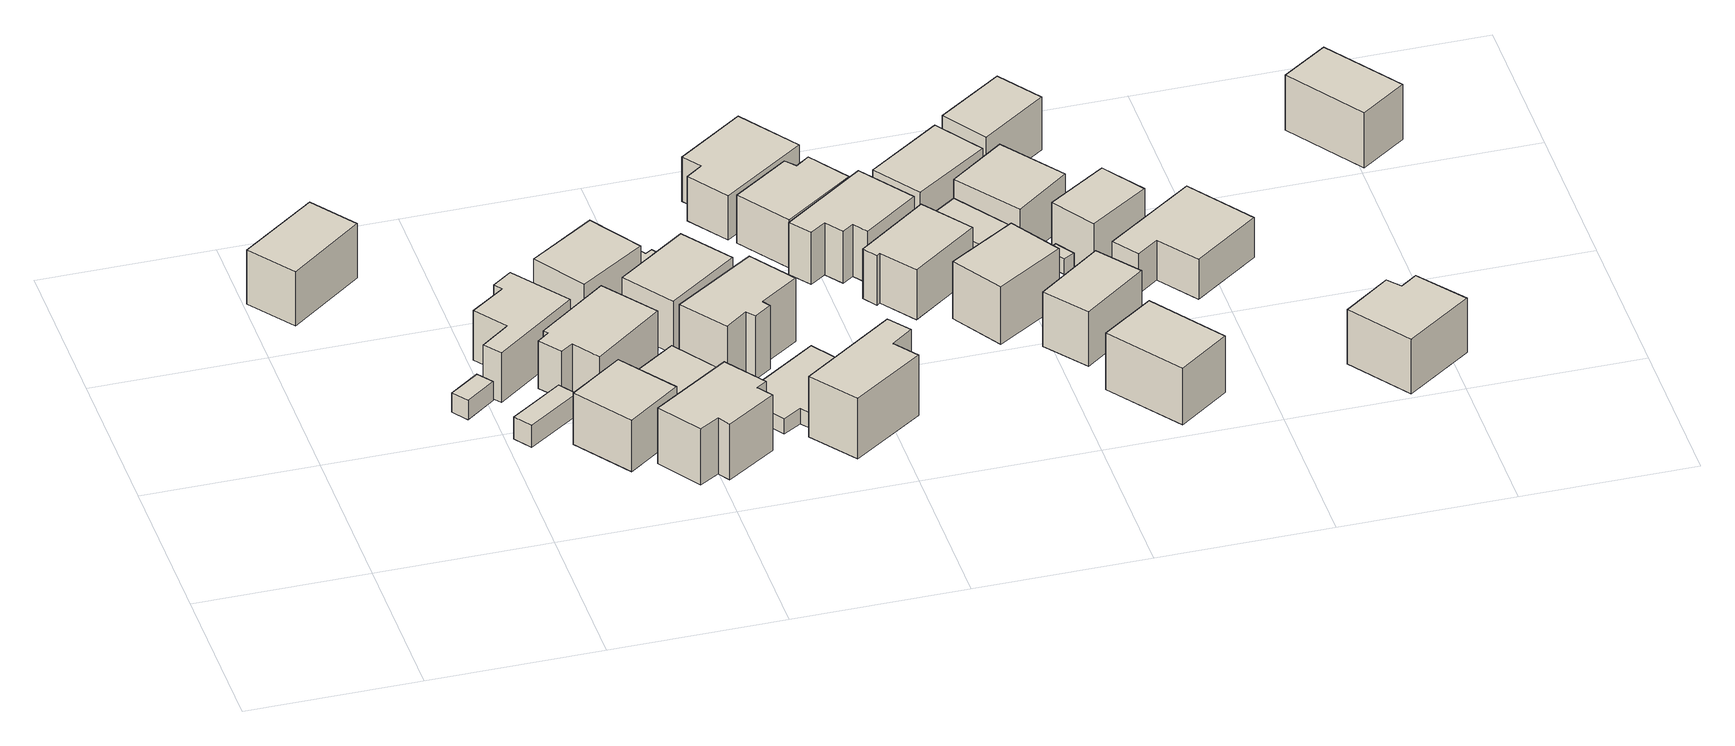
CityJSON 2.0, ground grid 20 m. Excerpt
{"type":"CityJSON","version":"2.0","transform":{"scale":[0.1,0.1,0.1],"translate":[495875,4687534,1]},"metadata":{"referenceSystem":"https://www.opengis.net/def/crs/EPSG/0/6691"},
"CityObjects":{
"building1":{"type":"Building","attributes":{"usage":"411","yearOfConstruction":1998,"measuredHeight":7.2,"storeysAboveGround":2,"storeysBelowGround":9999,"BuildingDetailAttribute.siteArea":154,"BuildingDetailAttribute.totalFloorArea":134,"BuildingDetailAttribute.buildingFootprintArea":69,"BuildingDetailAttribute.buildingRoofEdgeArea":69.6,"BuildingDetailAttribute.buildingStructureOrgType":"1","BuildingDetailAttribute.fireproofStructureType":"1003","BuildingDetailAttribute.urbanPlanType":"21","BuildingDetailAttribute.areaClassificationType":"22","BuildingDetailAttribute.districtsAndZonesType":"9","BuildingDetailAttribute.landUseType":"261","BuildingDetailAttribute.buildingCoverageRate":45,"BuildingDetailAttribute.floorAreaRate":87,"BuildingDetailAttribute.specifiedBuildingCoverageRate":80,"BuildingDetailAttribute.specifiedFloorAreaRate":200,"BuildingDetailAttribute.surveyYear":2018,"TsunamiRiskAttribute.description":"1","TsunamiRiskAttribute.rank":"3","TsunamiRiskAttribute.depth":3.4,"BuildingIDAttribute.prefecture":"01","BuildingIDAttribute.city":"01205","RealEstateIDAttribute.realEstateIDOfBuilding":"4302001111829-0000","RealEstateIDAttribute.numberOfRealEstateIDOfLand":1,"RealEstateIDAttribute.realEstateIDOfLand":"4302000094541-0000","RealEstateIDAttribute.matchingScore":91},"geometry":[{"type":"Solid","lod":"1","boundaries":[[[[0,1,2,3]],[[2,4,5,3]],[[1,6,4,2]],[[0,7,6,1]],[[3,5,7,0]],[[4,6,7,5]]]]}]},
"building2":{"type":"Building","attributes":{"usage":"461","yearOfConstruction":"0001","measuredHeight":3.1,"storeysAboveGround":9999,"storeysBelowGround":9999,"BuildingDetailAttribute.siteArea":-9999,"BuildingDetailAttribute.totalFloorArea":-9999,"BuildingDetailAttribute.buildingFootprintArea":-9999,"BuildingDetailAttribute.buildingRoofEdgeArea":-9999,"BuildingDetailAttribute.buildingStructureOrgType":"9","BuildingDetailAttribute.fireproofStructureType":"1011","BuildingDetailAttribute.urbanPlanType":"21","BuildingDetailAttribute.areaClassificationType":"22","BuildingDetailAttribute.districtsAndZonesType":"99","BuildingDetailAttribute.landUseType":"231","BuildingDetailAttribute.buildingCoverageRate":-9999,"BuildingDetailAttribute.floorAreaRate":-9999,"BuildingDetailAttribute.specifiedBuildingCoverageRate":-9999,"BuildingDetailAttribute.specifiedFloorAreaRate":-9999,"BuildingDetailAttribute.surveyYear":2018,"TsunamiRiskAttribute.description":"1","TsunamiRiskAttribute.rank":"2","TsunamiRiskAttribute.depth":2.52,"BuildingIDAttribute.prefecture":"01","BuildingIDAttribute.city":"01205","RealEstateIDAttribute.realEstateIDOfBuilding":"4302000089420-0000","RealEstateIDAttribute.numberOfRealEstateIDOfLand":4,"RealEstateIDAttribute.realEstateIDOfLand":"4302000094537-0000","RealEstateIDAttribute.matchingScore":89},"geometry":[{"type":"Solid","lod":"1","boundaries":[[[[8,9,10,11]],[[10,12,13,11]],[[9,14,12,10]],[[8,15,14,9]],[[11,13,15,8]],[[12,14,15,13]]]]}]},
"building3":{"type":"Building","attributes":{"usage":"411","yearOfConstruction":1950,"measuredHeight":3.1,"storeysAboveGround":1,"storeysBelowGround":9999,"BuildingDetailAttribute.siteArea":102,"BuildingDetailAttribute.totalFloorArea":61,"BuildingDetailAttribute.buildingFootprintArea":61,"BuildingDetailAttribute.buildingRoofEdgeArea":17.7,"BuildingDetailAttribute.buildingStructureOrgType":"1","BuildingDetailAttribute.fireproofStructureType":"1003","BuildingDetailAttribute.urbanPlanType":"21","BuildingDetailAttribute.areaClassificationType":"22","BuildingDetailAttribute.districtsAndZonesType":"9","BuildingDetailAttribute.landUseType":"261","BuildingDetailAttribute.buildingCoverageRate":60,"BuildingDetailAttribute.floorAreaRate":60,"BuildingDetailAttribute.specifiedBuildingCoverageRate":80,"BuildingDetailAttribute.specifiedFloorAreaRate":200,"BuildingDetailAttribute.surveyYear":2018,"TsunamiRiskAttribute.description":"1","TsunamiRiskAttribute.rank":"2","TsunamiRiskAttribute.depth":2.52,"BuildingIDAttribute.prefecture":"01","BuildingIDAttribute.city":"01205","RealEstateIDAttribute.realEstateIDOfBuilding":"4302000089415-0000","RealEstateIDAttribute.numberOfRealEstateIDOfLand":3,"RealEstateIDAttribute.realEstateIDOfLand":"4302000094534-0000","RealEstateIDAttribute.matchingScore":77},"geometry":[{"type":"Solid","lod":"1","boundaries":[[[[16,17,18,19]],[[18,20,21,19]],[[17,22,20,18]],[[16,23,22,17]],[[19,21,23,16]],[[20,22,23,21]]]]}]},
"building4":{"type":"Building","attributes":{"usage":"411","yearOfConstruction":1922,"measuredHeight":7.7,"storeysAboveGround":1,"storeysBelowGround":9999,"BuildingDetailAttribute.siteArea":145,"BuildingDetailAttribute.totalFloorArea":53,"BuildingDetailAttribute.buildingFootprintArea":53,"BuildingDetailAttribute.buildingRoofEdgeArea":67.3,"BuildingDetailAttribute.buildingStructureOrgType":"1","BuildingDetailAttribute.fireproofStructureType":"1003","BuildingDetailAttribute.urbanPlanType":"21","BuildingDetailAttribute.areaClassificationType":"22","BuildingDetailAttribute.districtsAndZonesType":"9","BuildingDetailAttribute.landUseType":"261","BuildingDetailAttribute.buildingCoverageRate":37,"BuildingDetailAttribute.floorAreaRate":37,"BuildingDetailAttribute.specifiedBuildingCoverageRate":80,"BuildingDetailAttribute.specifiedFloorAreaRate":200,"BuildingDetailAttribute.surveyYear":2018,"TsunamiRiskAttribute.description":"1","TsunamiRiskAttribute.rank":"3","TsunamiRiskAttribute.depth":3.05,"BuildingIDAttribute.prefecture":"01","BuildingIDAttribute.city":"01205","RealEstateIDAttribute.realEstateIDOfBuilding":"4302001166041-0000","RealEstateIDAttribute.numberOfRealEstateIDOfLand":1,"RealEstateIDAttribute.realEstateIDOfLand":"4302000094539-0000","RealEstateIDAttribute.matchingScore":89},"geometry":[{"type":"Solid","lod":"1","boundaries":[[[[24,25,26,27,28,29,30,31]],[[30,32,33,31]],[[29,34,32,30]],[[28,35,34,29]],[[27,36,35,28]],[[26,37,36,27]],[[25,38,37,26]],[[24,39,38,25]],[[31,33,39,24]],[[32,34,35,36,37,38,39,33]]]]}]},
"building5":{"type":"Building","attributes":{"usage":"411","yearOfConstruction":1973,"measuredHeight":7.7,"storeysAboveGround":1,"storeysBelowGround":9999,"BuildingDetailAttribute.siteArea":102,"BuildingDetailAttribute.totalFloorArea":67,"BuildingDetailAttribute.buildingFootprintArea":67,"BuildingDetailAttribute.buildingRoofEdgeArea":60.8,"BuildingDetailAttribute.buildingStructureOrgType":"1","BuildingDetailAttribute.fireproofStructureType":"1003","BuildingDetailAttribute.urbanPlanType":"21","BuildingDetailAttribute.areaClassificationType":"22","BuildingDetailAttribute.districtsAndZonesType":"9","BuildingDetailAttribute.landUseType":"261","BuildingDetailAttribute.buildingCoverageRate":66,"BuildingDetailAttribute.floorAreaRate":66,"BuildingDetailAttribute.specifiedBuildingCoverageRate":80,"BuildingDetailAttribute.specifiedFloorAreaRate":200,"BuildingDetailAttribute.surveyYear":2018,"TsunamiRiskAttribute.description":"1","TsunamiRiskAttribute.rank":"2","TsunamiRiskAttribute.depth":2.2,"BuildingIDAttribute.prefecture":"01","BuildingIDAttribute.city":"01205"},"geometry":[{"type":"Solid","lod":"1","boundaries":[[[[40,41,42,43]],[[42,44,45,43]],[[41,46,44,42]],[[40,47,46,41]],[[43,45,47,40]],[[44,46,47,45]]]]}]},
"building6":{"type":"Building","attributes":{"usage":"411","yearOfConstruction":1987,"measuredHeight":9.2,"storeysAboveGround":2,"storeysBelowGround":9999,"BuildingDetailAttribute.siteArea":205,"BuildingDetailAttribute.totalFloorArea":90,"BuildingDetailAttribute.buildingFootprintArea":68,"BuildingDetailAttribute.buildingRoofEdgeArea":82.2,"BuildingDetailAttribute.buildingStructureOrgType":"1","BuildingDetailAttribute.fireproofStructureType":"1003","BuildingDetailAttribute.urbanPlanType":"21","BuildingDetailAttribute.areaClassificationType":"22","BuildingDetailAttribute.districtsAndZonesType":"9","BuildingDetailAttribute.landUseType":"261","BuildingDetailAttribute.buildingCoverageRate":33,"BuildingDetailAttribute.floorAreaRate":44,"BuildingDetailAttribute.specifiedBuildingCoverageRate":80,"BuildingDetailAttribute.specifiedFloorAreaRate":200,"BuildingDetailAttribute.surveyYear":2018,"TsunamiRiskAttribute.description":"1","TsunamiRiskAttribute.rank":"3","TsunamiRiskAttribute.depth":3.16,"BuildingIDAttribute.prefecture":"01","BuildingIDAttribute.city":"01205","RealEstateIDAttribute.realEstateIDOfBuilding":"4302000089417-0000","RealEstateIDAttribute.numberOfRealEstateIDOfLand":1,"RealEstateIDAttribute.realEstateIDOfLand":"4302000094536-0000","RealEstateIDAttribute.matchingScore":95},"geometry":[{"type":"Solid","lod":"1","boundaries":[[[[48,49,50,51,52,53,54,55]],[[54,56,57,55]],[[53,58,56,54]],[[52,59,58,53]],[[51,60,59,52]],[[50,61,60,51]],[[49,62,61,50]],[[48,63,62,49]],[[55,57,63,48]],[[56,58,59,60,61,62,63,57]]]]}]},
"building7":{"type":"Building","attributes":{"usage":"412","yearOfConstruction":1958,"measuredHeight":7.7,"storeysAboveGround":2,"storeysBelowGround":9999,"BuildingDetailAttribute.siteArea":148,"BuildingDetailAttribute.totalFloorArea":138,"BuildingDetailAttribute.buildingFootprintArea":69,"BuildingDetailAttribute.buildingRoofEdgeArea":76.7,"BuildingDetailAttribute.buildingStructureOrgType":"1","BuildingDetailAttribute.fireproofStructureType":"1003","BuildingDetailAttribute.urbanPlanType":"21","BuildingDetailAttribute.areaClassificationType":"22","BuildingDetailAttribute.districtsAndZonesType":"5","BuildingDetailAttribute.landUseType":"261","BuildingDetailAttribute.buildingCoverageRate":47,"BuildingDetailAttribute.floorAreaRate":93,"BuildingDetailAttribute.specifiedBuildingCoverageRate":60,"BuildingDetailAttribute.specifiedFloorAreaRate":200,"BuildingDetailAttribute.surveyYear":2018,"TsunamiRiskAttribute.description":"1","TsunamiRiskAttribute.rank":"2","TsunamiRiskAttribute.depth":2.32,"BuildingIDAttribute.prefecture":"01","BuildingIDAttribute.city":"01205","RealEstateIDAttribute.realEstateIDOfBuilding":"4302001117535-0000","RealEstateIDAttribute.numberOfRealEstateIDOfLand":1,"RealEstateIDAttribute.realEstateIDOfLand":"4302000094529-0000","RealEstateIDAttribute.matchingScore":91},"geometry":[{"type":"Solid","lod":"1","boundaries":[[[[64,65,66,67,68,69,70,71]],[[70,72,73,71]],[[69,74,72,70]],[[68,75,74,69]],[[67,76,75,68]],[[66,77,76,67]],[[65,78,77,66]],[[64,79,78,65]],[[71,73,79,64]],[[72,74,75,76,77,78,79,73]]]]}]},
"building8":{"type":"Building","attributes":{"usage":"411","yearOfConstruction":1971,"measuredHeight":4.7,"storeysAboveGround":2,"storeysBelowGround":9999,"BuildingDetailAttribute.siteArea":81,"BuildingDetailAttribute.totalFloorArea":108,"BuildingDetailAttribute.buildingFootprintArea":64,"BuildingDetailAttribute.buildingRoofEdgeArea":57.5,"BuildingDetailAttribute.buildingStructureOrgType":"1","BuildingDetailAttribute.fireproofStructureType":"1003","BuildingDetailAttribute.urbanPlanType":"21","BuildingDetailAttribute.areaClassificationType":"22","BuildingDetailAttribute.districtsAndZonesType":"9","BuildingDetailAttribute.landUseType":"261","BuildingDetailAttribute.buildingCoverageRate":79,"BuildingDetailAttribute.floorAreaRate":133,"BuildingDetailAttribute.specifiedBuildingCoverageRate":80,"BuildingDetailAttribute.specifiedFloorAreaRate":200,"BuildingDetailAttribute.surveyYear":2018,"TsunamiRiskAttribute.description":"1","TsunamiRiskAttribute.rank":"2","TsunamiRiskAttribute.depth":2.68,"BuildingIDAttribute.prefecture":"01","BuildingIDAttribute.city":"01205","RealEstateIDAttribute.realEstateIDOfBuilding":"4302000089411-0000","RealEstateIDAttribute.numberOfRealEstateIDOfLand":4,"RealEstateIDAttribute.realEstateIDOfLand":"4302000094530-0000","RealEstateIDAttribute.matchingScore":86},"geometry":[{"type":"Solid","lod":"1","boundaries":[[[[80,81,82,83]],[[82,84,85,83]],[[81,86,84,82]],[[80,87,86,81]],[[83,85,87,80]],[[84,86,87,85]]]]}]},
"building9":{"type":"Building","attributes":{"usage":"411","yearOfConstruction":1956,"measuredHeight":7.6,"storeysAboveGround":2,"storeysBelowGround":9999,"BuildingDetailAttribute.siteArea":156,"BuildingDetailAttribute.totalFloorArea":93,"BuildingDetailAttribute.buildingFootprintArea":76,"BuildingDetailAttribute.buildingRoofEdgeArea":64.4,"BuildingDetailAttribute.buildingStructureOrgType":"1","BuildingDetailAttribute.fireproofStructureType":"1003","BuildingDetailAttribute.urbanPlanType":"21","BuildingDetailAttribute.areaClassificationType":"22","BuildingDetailAttribute.districtsAndZonesType":"9","BuildingDetailAttribute.landUseType":"261","BuildingDetailAttribute.buildingCoverageRate":49,"BuildingDetailAttribute.floorAreaRate":60,"BuildingDetailAttribute.specifiedBuildingCoverageRate":80,"BuildingDetailAttribute.specifiedFloorAreaRate":200,"BuildingDetailAttribute.surveyYear":2018,"TsunamiRiskAttribute.description":"1","TsunamiRiskAttribute.rank":"3","TsunamiRiskAttribute.depth":3.41,"BuildingIDAttribute.prefecture":"01","BuildingIDAttribute.city":"01205","RealEstateIDAttribute.realEstateIDOfBuilding":"4302000089421-0000","RealEstateIDAttribute.numberOfRealEstateIDOfLand":1,"RealEstateIDAttribute.realEstateIDOfLand":"4302000094538-0000","RealEstateIDAttribute.matchingScore":90},"geometry":[{"type":"Solid","lod":"1","boundaries":[[[[88,89,90,91]],[[90,92,93,91]],[[89,94,92,90]],[[88,95,94,89]],[[91,93,95,88]],[[92,94,95,93]]]]}]},
"building10":{"type":"Building","attributes":{"usage":"461","yearOfConstruction":"0001","measuredHeight":-9999,"storeysAboveGround":9999,"storeysBelowGround":9999,"BuildingDetailAttribute.siteArea":-9999,"BuildingDetailAttribute.totalFloorArea":-9999,"BuildingDetailAttribute.buildingFootprintArea":-9999,"BuildingDetailAttribute.buildingRoofEdgeArea":-9999,"BuildingDetailAttribute.buildingStructureOrgType":"9","BuildingDetailAttribute.fireproofStructureType":"1011","BuildingDetailAttribute.urbanPlanType":"21","BuildingDetailAttribute.areaClassificationType":"22","BuildingDetailAttribute.districtsAndZonesType":"99","BuildingDetailAttribute.landUseType":"231","BuildingDetailAttribute.buildingCoverageRate":-9999,"BuildingDetailAttribute.floorAreaRate":-9999,"BuildingDetailAttribute.specifiedBuildingCoverageRate":-9999,"BuildingDetailAttribute.specifiedFloorAreaRate":-9999,"BuildingDetailAttribute.surveyYear":2018,"TsunamiRiskAttribute.description":"1","TsunamiRiskAttribute.rank":"3","TsunamiRiskAttribute.depth":3.39,"BuildingIDAttribute.prefecture":"01","BuildingIDAttribute.city":"01205"},"geometry":[{"type":"Solid","lod":"1","boundaries":[[[[96,97,98,99]],[[98,100,101,99]],[[97,102,100,98]],[[96,103,102,97]],[[99,101,103,96]],[[100,102,103,101]]]]}]},
"building11":{"type":"Building","attributes":{"usage":"411","yearOfConstruction":1984,"measuredHeight":7.5,"storeysAboveGround":2,"storeysBelowGround":9999,"BuildingDetailAttribute.siteArea":109,"BuildingDetailAttribute.totalFloorArea":128,"BuildingDetailAttribute.buildingFootprintArea":69,"BuildingDetailAttribute.buildingRoofEdgeArea":69.6,"BuildingDetailAttribute.buildingStructureOrgType":"1","BuildingDetailAttribute.fireproofStructureType":"1003","BuildingDetailAttribute.urbanPlanType":"21","BuildingDetailAttribute.areaClassificationType":"22","BuildingDetailAttribute.districtsAndZonesType":"9","BuildingDetailAttribute.landUseType":"261","BuildingDetailAttribute.buildingCoverageRate":63,"BuildingDetailAttribute.floorAreaRate":117,"BuildingDetailAttribute.specifiedBuildingCoverageRate":80,"BuildingDetailAttribute.specifiedFloorAreaRate":200,"BuildingDetailAttribute.surveyYear":2018,"TsunamiRiskAttribute.description":"1","TsunamiRiskAttribute.rank":"3","TsunamiRiskAttribute.depth":3.17,"BuildingIDAttribute.prefecture":"01","BuildingIDAttribute.city":"01205","RealEstateIDAttribute.realEstateIDOfBuilding":"4302000089414-0000","RealEstateIDAttribute.numberOfRealEstateIDOfLand":3,"RealEstateIDAttribute.realEstateIDOfLand":"4302000094534-0000","RealEstateIDAttribute.matchingScore":93},"geometry":[{"type":"Solid","lod":"1","boundaries":[[[[104,105,106,107]],[[106,108,109,107]],[[105,110,108,106]],[[104,111,110,105]],[[107,109,111,104]],[[108,110,111,109]]]]}]},
"building12":{"type":"Building","attributes":{"usage":"461","yearOfConstruction":"0001","measuredHeight":2.9,"storeysAboveGround":9999,"storeysBelowGround":9999,"BuildingDetailAttribute.siteArea":-9999,"BuildingDetailAttribute.totalFloorArea":-9999,"BuildingDetailAttribute.buildingFootprintArea":-9999,"BuildingDetailAttribute.buildingRoofEdgeArea":-9999,"BuildingDetailAttribute.buildingStructureOrgType":"9","BuildingDetailAttribute.fireproofStructureType":"1011","BuildingDetailAttribute.urbanPlanType":"21","BuildingDetailAttribute.areaClassificationType":"22","BuildingDetailAttribute.districtsAndZonesType":"99","BuildingDetailAttribute.landUseType":"231","BuildingDetailAttribute.buildingCoverageRate":-9999,"BuildingDetailAttribute.floorAreaRate":-9999,"BuildingDetailAttribute.specifiedBuildingCoverageRate":-9999,"BuildingDetailAttribute.specifiedFloorAreaRate":-9999,"BuildingDetailAttribute.surveyYear":2018,"TsunamiRiskAttribute.description":"1","TsunamiRiskAttribute.rank":"3","TsunamiRiskAttribute.depth":3.39,"BuildingIDAttribute.prefecture":"01","BuildingIDAttribute.city":"01205","RealEstateIDAttribute.realEstateIDOfBuilding":"4302000089419-0000","RealEstateIDAttribute.numberOfRealEstateIDOfLand":4,"RealEstateIDAttribute.realEstateIDOfLand":"4302000094537-0000","RealEstateIDAttribute.matchingScore":84},"geometry":[{"type":"Solid","lod":"1","boundaries":[[[[112,113,114,115,116,117]],[[116,118,119,117]],[[115,120,118,116]],[[114,121,120,115]],[[113,122,121,114]],[[112,123,122,113]],[[117,119,123,112]],[[118,120,121,122,123,119]]]]}]},
"building13":{"type":"Building","attributes":{"usage":"411","yearOfConstruction":1985,"measuredHeight":9.5,"storeysAboveGround":2,"storeysBelowGround":9999,"BuildingDetailAttribute.siteArea":130,"BuildingDetailAttribute.totalFloorArea":113,"BuildingDetailAttribute.buildingFootprintArea":66,"BuildingDetailAttribute.buildingRoofEdgeArea":74.6,"BuildingDetailAttribute.buildingStructureOrgType":"1","BuildingDetailAttribute.fireproofStructureType":"1003","BuildingDetailAttribute.urbanPlanType":"21","BuildingDetailAttribute.areaClassificationType":"22","BuildingDetailAttribute.districtsAndZonesType":"9","BuildingDetailAttribute.landUseType":"261","BuildingDetailAttribute.buildingCoverageRate":51,"BuildingDetailAttribute.floorAreaRate":87,"BuildingDetailAttribute.specifiedBuildingCoverageRate":80,"BuildingDetailAttribute.specifiedFloorAreaRate":200,"BuildingDetailAttribute.surveyYear":2018,"TsunamiRiskAttribute.description":"1","TsunamiRiskAttribute.rank":"2","TsunamiRiskAttribute.depth":2.68,"BuildingIDAttribute.prefecture":"01","BuildingIDAttribute.city":"01205","RealEstateIDAttribute.realEstateIDOfBuilding":"4302000089413-0000","RealEstateIDAttribute.numberOfRealEstateIDOfLand":2,"RealEstateIDAttribute.realEstateIDOfLand":"4302000094532-0000","RealEstateIDAttribute.matchingScore":94},"geometry":[{"type":"Solid","lod":"1","boundaries":[[[[124,125,126,127,128,129,130,131]],[[130,132,133,131]],[[129,134,132,130]],[[128,135,134,129]],[[127,136,135,128]],[[126,137,136,127]],[[125,138,137,126]],[[124,139,138,125]],[[131,133,139,124]],[[132,134,135,136,137,138,139,133]]]]}]},
"building14":{"type":"Building","attributes":{"usage":"411","yearOfConstruction":2006,"measuredHeight":-9999,"storeysAboveGround":2,"storeysBelowGround":9999,"BuildingDetailAttribute.siteArea":165,"BuildingDetailAttribute.totalFloorArea":94,"BuildingDetailAttribute.buildingFootprintArea":49,"BuildingDetailAttribute.buildingRoofEdgeArea":82.3,"BuildingDetailAttribute.buildingStructureOrgType":"1","BuildingDetailAttribute.fireproofStructureType":"1003","BuildingDetailAttribute.urbanPlanType":"21","BuildingDetailAttribute.areaClassificationType":"22","BuildingDetailAttribute.districtsAndZonesType":"5","BuildingDetailAttribute.landUseType":"261","BuildingDetailAttribute.buildingCoverageRate":30,"BuildingDetailAttribute.floorAreaRate":57,"BuildingDetailAttribute.specifiedBuildingCoverageRate":60,"BuildingDetailAttribute.specifiedFloorAreaRate":200,"BuildingDetailAttribute.surveyYear":2018,"TsunamiRiskAttribute.description":"1","TsunamiRiskAttribute.rank":"2","TsunamiRiskAttribute.depth":2.53,"BuildingIDAttribute.prefecture":"01","BuildingIDAttribute.city":"01205","RealEstateIDAttribute.realEstateIDOfBuilding":"4302001139827-0000","RealEstateIDAttribute.numberOfRealEstateIDOfLand":1,"RealEstateIDAttribute.realEstateIDOfLand":"4302000094528-0000","RealEstateIDAttribute.matchingScore":83},"geometry":[{"type":"Solid","lod":"1","boundaries":[[[[140,141,142,143,144,145,146,147]],[[146,148,149,147]],[[145,150,148,146]],[[144,151,150,145]],[[143,152,151,144]],[[142,153,152,143]],[[141,154,153,142]],[[140,155,154,141]],[[147,149,155,140]],[[148,150,151,152,153,154,155,149]]]]}]},
"building15":{"type":"Building","attributes":{"usage":"413","yearOfConstruction":2008,"measuredHeight":8.4,"storeysAboveGround":2,"storeysBelowGround":9999,"BuildingDetailAttribute.siteArea":155,"BuildingDetailAttribute.totalFloorArea":161,"BuildingDetailAttribute.buildingFootprintArea":82,"BuildingDetailAttribute.buildingRoofEdgeArea":75.8,"BuildingDetailAttribute.buildingStructureOrgType":"1","BuildingDetailAttribute.fireproofStructureType":"1003","BuildingDetailAttribute.urbanPlanType":"21","BuildingDetailAttribute.areaClassificationType":"22","BuildingDetailAttribute.districtsAndZonesType":"5","BuildingDetailAttribute.landUseType":"261","BuildingDetailAttribute.buildingCoverageRate":53,"BuildingDetailAttribute.floorAreaRate":104,"BuildingDetailAttribute.specifiedBuildingCoverageRate":60,"BuildingDetailAttribute.specifiedFloorAreaRate":200,"BuildingDetailAttribute.surveyYear":2018,"TsunamiRiskAttribute.description":"1","TsunamiRiskAttribute.rank":"2","TsunamiRiskAttribute.depth":2.71,"BuildingIDAttribute.prefecture":"01","BuildingIDAttribute.city":"01205","RealEstateIDAttribute.realEstateIDOfBuilding":"4302000089405-0000","RealEstateIDAttribute.numberOfRealEstateIDOfLand":2,"RealEstateIDAttribute.realEstateIDOfLand":"4302000094526-0000","RealEstateIDAttribute.matchingScore":90},"geometry":[{"type":"Solid","lod":"1","boundaries":[[[[156,157,158,159,160,161]],[[160,162,163,161]],[[159,164,162,160]],[[158,165,164,159]],[[157,166,165,158]],[[156,167,166,157]],[[161,163,167,156]],[[162,164,165,166,167,163]]]]}]},
"building16":{"type":"Building","attributes":{"usage":"402","yearOfConstruction":1969,"measuredHeight":7.2,"storeysAboveGround":2,"storeysBelowGround":9999,"BuildingDetailAttribute.siteArea":105,"BuildingDetailAttribute.totalFloorArea":126,"BuildingDetailAttribute.buildingFootprintArea":73,"BuildingDetailAttribute.buildingRoofEdgeArea":90.4,"BuildingDetailAttribute.buildingStructureOrgType":"1","BuildingDetailAttribute.fireproofStructureType":"1003","BuildingDetailAttribute.urbanPlanType":"21","BuildingDetailAttribute.areaClassificationType":"22","BuildingDetailAttribute.districtsAndZonesType":"9","BuildingDetailAttribute.landUseType":"261","BuildingDetailAttribute.buildingCoverageRate":70,"BuildingDetailAttribute.floorAreaRate":120,"BuildingDetailAttribute.specifiedBuildingCoverageRate":80,"BuildingDetailAttribute.specifiedFloorAreaRate":200,"BuildingDetailAttribute.surveyYear":2018,"TsunamiRiskAttribute.description":"1","TsunamiRiskAttribute.rank":"3","TsunamiRiskAttribute.depth":3.6,"BuildingIDAttribute.prefecture":"01","BuildingIDAttribute.city":"01205","RealEstateIDAttribute.realEstateIDOfBuilding":"4302000089383-0000","RealEstateIDAttribute.numberOfRealEstateIDOfLand":2,"RealEstateIDAttribute.realEstateIDOfLand":"4302000094504-0000","RealEstateIDAttribute.matchingScore":94},"geometry":[{"type":"Solid","lod":"1","boundaries":[[[[168,169,170,171,172,173]],[[172,174,175,173]],[[171,176,174,172]],[[170,177,176,171]],[[169,178,177,170]],[[168,179,178,169]],[[173,175,179,168]],[[174,176,177,178,179,175]]]]}]},
"building17":{"type":"Building","attributes":{"usage":"411","yearOfConstruction":1950,"measuredHeight":7.3,"storeysAboveGround":2,"storeysBelowGround":9999,"BuildingDetailAttribute.siteArea":155,"BuildingDetailAttribute.totalFloorArea":48,"BuildingDetailAttribute.buildingFootprintArea":29,"BuildingDetailAttribute.buildingRoofEdgeArea":67.9,"BuildingDetailAttribute.buildingStructureOrgType":"1","BuildingDetailAttribute.fireproofStructureType":"1003","BuildingDetailAttribute.urbanPlanType":"21","BuildingDetailAttribute.areaClassificationType":"22","BuildingDetailAttribute.districtsAndZonesType":"9","BuildingDetailAttribute.landUseType":"261","BuildingDetailAttribute.buildingCoverageRate":19,"BuildingDetailAttribute.floorAreaRate":31,"BuildingDetailAttribute.specifiedBuildingCoverageRate":80,"BuildingDetailAttribute.specifiedFloorAreaRate":200,"BuildingDetailAttribute.surveyYear":2018,"TsunamiRiskAttribute.description":"1","TsunamiRiskAttribute.rank":"3","TsunamiRiskAttribute.depth":3.27,"BuildingIDAttribute.prefecture":"01","BuildingIDAttribute.city":"01205","RealEstateIDAttribute.realEstateIDOfBuilding":"4302000089382-0000","RealEstateIDAttribute.numberOfRealEstateIDOfLand":2,"RealEstateIDAttribute.realEstateIDOfLand":"4302000094502-0000","RealEstateIDAttribute.matchingScore":91},"geometry":[{"type":"Solid","lod":"1","boundaries":[[[[180,181,182,183,184,185]],[[184,186,187,185]],[[183,188,186,184]],[[182,189,188,183]],[[181,190,189,182]],[[180,191,190,181]],[[185,187,191,180]],[[186,188,189,190,191,187]]]]}]},
"building18":{"type":"Building","attributes":{"usage":"411","yearOfConstruction":1926,"measuredHeight":7.7,"storeysAboveGround":1,"storeysBelowGround":9999,"BuildingDetailAttribute.siteArea":105,"BuildingDetailAttribute.totalFloorArea":46,"BuildingDetailAttribute.buildingFootprintArea":46,"BuildingDetailAttribute.buildingRoofEdgeArea":75.4,"BuildingDetailAttribute.buildingStructureOrgType":"1","BuildingDetailAttribute.fireproofStructureType":"1003","BuildingDetailAttribute.urbanPlanType":"21","BuildingDetailAttribute.areaClassificationType":"22","BuildingDetailAttribute.districtsAndZonesType":"9","BuildingDetailAttribute.landUseType":"261","BuildingDetailAttribute.buildingCoverageRate":44,"BuildingDetailAttribute.floorAreaRate":44,"BuildingDetailAttribute.specifiedBuildingCoverageRate":80,"BuildingDetailAttribute.specifiedFloorAreaRate":200,"BuildingDetailAttribute.surveyYear":2018,"TsunamiRiskAttribute.description":"1","TsunamiRiskAttribute.rank":"3","TsunamiRiskAttribute.depth":3.27,"BuildingIDAttribute.prefecture":"01","BuildingIDAttribute.city":"01205","RealEstateIDAttribute.realEstateIDOfBuilding":"4302000089378-0000","RealEstateIDAttribute.numberOfRealEstateIDOfLand":3,"RealEstateIDAttribute.realEstateIDOfLand":"4302000094499-0000","RealEstateIDAttribute.matchingScore":96},"geometry":[{"type":"Solid","lod":"1","boundaries":[[[[192,193,194,195,196,197,198,199]],[[198,200,201,199]],[[197,202,200,198]],[[196,203,202,197]],[[195,204,203,196]],[[194,205,204,195]],[[193,206,205,194]],[[192,207,206,193]],[[199,201,207,192]],[[200,202,203,204,205,206,207,201]]]]}]},
"building19":{"type":"Building","attributes":{"usage":"411","yearOfConstruction":1931,"measuredHeight":7.6,"storeysAboveGround":1,"storeysBelowGround":9999,"BuildingDetailAttribute.siteArea":155,"BuildingDetailAttribute.totalFloorArea":66,"BuildingDetailAttribute.buildingFootprintArea":66,"BuildingDetailAttribute.buildingRoofEdgeArea":67,"BuildingDetailAttribute.buildingStructureOrgType":"1","BuildingDetailAttribute.fireproofStructureType":"1003","BuildingDetailAttribute.urbanPlanType":"21","BuildingDetailAttribute.areaClassificationType":"22","BuildingDetailAttribute.districtsAndZonesType":"5","BuildingDetailAttribute.landUseType":"261","BuildingDetailAttribute.buildingCoverageRate":43,"BuildingDetailAttribute.floorAreaRate":43,"BuildingDetailAttribute.specifiedBuildingCoverageRate":60,"BuildingDetailAttribute.specifiedFloorAreaRate":200,"BuildingDetailAttribute.surveyYear":2018,"TsunamiRiskAttribute.description":"1","TsunamiRiskAttribute.rank":"3","TsunamiRiskAttribute.depth":3.19,"BuildingIDAttribute.prefecture":"01","BuildingIDAttribute.city":"01205","RealEstateIDAttribute.realEstateIDOfBuilding":"4302000089374-0000","RealEstateIDAttribute.numberOfRealEstateIDOfLand":1,"RealEstateIDAttribute.realEstateIDOfLand":"4302000094498-0000","RealEstateIDAttribute.matchingScore":97},"geometry":[{"type":"Solid","lod":"1","boundaries":[[[[208,209,210,211,212,213]],[[212,214,215,213]],[[211,216,214,212]],[[210,217,216,211]],[[209,218,217,210]],[[208,219,218,209]],[[213,215,219,208]],[[214,216,217,218,219,215]]]]}]},
"building20":{"type":"Building","attributes":{"usage":"411","yearOfConstruction":1996,"measuredHeight":8.7,"storeysAboveGround":2,"storeysBelowGround":9999,"BuildingDetailAttribute.siteArea":162,"BuildingDetailAttribute.totalFloorArea":103,"BuildingDetailAttribute.buildingFootprintArea":63,"BuildingDetailAttribute.buildingRoofEdgeArea":63.2,"BuildingDetailAttribute.buildingStructureOrgType":"1","BuildingDetailAttribute.fireproofStructureType":"1003","BuildingDetailAttribute.urbanPlanType":"21","BuildingDetailAttribute.areaClassificationType":"22","BuildingDetailAttribute.districtsAndZonesType":"5","BuildingDetailAttribute.landUseType":"261","BuildingDetailAttribute.buildingCoverageRate":39,"BuildingDetailAttribute.floorAreaRate":64,"BuildingDetailAttribute.specifiedBuildingCoverageRate":60,"BuildingDetailAttribute.specifiedFloorAreaRate":200,"BuildingDetailAttribute.surveyYear":2018,"TsunamiRiskAttribute.description":"1","TsunamiRiskAttribute.rank":"2","TsunamiRiskAttribute.depth":2.81,"BuildingIDAttribute.prefecture":"01","BuildingIDAttribute.city":"01205","RealEstateIDAttribute.realEstateIDOfBuilding":"4302001107199-0000","RealEstateIDAttribute.numberOfRealEstateIDOfLand":1,"RealEstateIDAttribute.realEstateIDOfLand":"4302000094496-0000","RealEstateIDAttribute.matchingScore":91},"geometry":[{"type":"Solid","lod":"1","boundaries":[[[[220,221,222,223]],[[222,224,225,223]],[[221,226,224,222]],[[220,227,226,221]],[[223,225,227,220]],[[224,226,227,225]]]]}]},
"building21":{"type":"Building","attributes":{"usage":"461","yearOfConstruction":"0001","measuredHeight":4.9,"storeysAboveGround":9999,"storeysBelowGround":9999,"BuildingDetailAttribute.siteArea":-9999,"BuildingDetailAttribute.totalFloorArea":-9999,"BuildingDetailAttribute.buildingFootprintArea":-9999,"BuildingDetailAttribute.buildingRoofEdgeArea":-9999,"BuildingDetailAttribute.buildingStructureOrgType":"9","BuildingDetailAttribute.fireproofStructureType":"1011","BuildingDetailAttribute.urbanPlanType":"21","BuildingDetailAttribute.areaClassificationType":"22","BuildingDetailAttribute.districtsAndZonesType":"99","BuildingDetailAttribute.landUseType":"231","BuildingDetailAttribute.buildingCoverageRate":-9999,"BuildingDetailAttribute.floorAreaRate":-9999,"BuildingDetailAttribute.specifiedBuildingCoverageRate":-9999,"BuildingDetailAttribute.specifiedFloorAreaRate":-9999,"BuildingDetailAttribute.surveyYear":2018,"TsunamiRiskAttribute.description":"1","TsunamiRiskAttribute.rank":"3","TsunamiRiskAttribute.depth":3.04,"BuildingIDAttribute.prefecture":"01","BuildingIDAttribute.city":"01205","RealEstateIDAttribute.realEstateIDOfBuilding":"4302000089372-0000","RealEstateIDAttribute.numberOfRealEstateIDOfLand":2,"RealEstateIDAttribute.realEstateIDOfLand":"4302000094497-0000","RealEstateIDAttribute.matchingScore":92},"geometry":[{"type":"Solid","lod":"1","boundaries":[[[[228,229,230,231]],[[230,232,233,231]],[[229,234,232,230]],[[228,235,234,229]],[[231,233,235,228]],[[232,234,235,233]]]]}]},
"building22":{"type":"Building","attributes":{"usage":"411","yearOfConstruction":1976,"measuredHeight":8.2,"storeysAboveGround":2,"storeysBelowGround":9999,"BuildingDetailAttribute.siteArea":104,"BuildingDetailAttribute.totalFloorArea":85,"BuildingDetailAttribute.buildingFootprintArea":51,"BuildingDetailAttribute.buildingRoofEdgeArea":67.5,"BuildingDetailAttribute.buildingStructureOrgType":"1","BuildingDetailAttribute.fireproofStructureType":"1003","BuildingDetailAttribute.urbanPlanType":"21","BuildingDetailAttribute.areaClassificationType":"22","BuildingDetailAttribute.districtsAndZonesType":"9","BuildingDetailAttribute.landUseType":"261","BuildingDetailAttribute.buildingCoverageRate":49,"BuildingDetailAttribute.floorAreaRate":82,"BuildingDetailAttribute.specifiedBuildingCoverageRate":80,"BuildingDetailAttribute.specifiedFloorAreaRate":200,"BuildingDetailAttribute.surveyYear":2018,"TsunamiRiskAttribute.description":"1","TsunamiRiskAttribute.rank":"3","TsunamiRiskAttribute.depth":3.22,"BuildingIDAttribute.prefecture":"01","BuildingIDAttribute.city":"01205"},"geometry":[{"type":"Solid","lod":"1","boundaries":[[[[236,237,238,239]],[[238,240,241,239]],[[237,242,240,238]],[[236,243,242,237]],[[239,241,243,236]],[[240,242,243,241]]]]}]},
"building23":{"type":"Building","attributes":{"usage":"411","yearOfConstruction":2005,"measuredHeight":7.9,"storeysAboveGround":2,"storeysBelowGround":9999,"BuildingDetailAttribute.siteArea":108,"BuildingDetailAttribute.totalFloorArea":101,"BuildingDetailAttribute.buildingFootprintArea":56,"BuildingDetailAttribute.buildingRoofEdgeArea":56.5,"BuildingDetailAttribute.buildingStructureOrgType":"1","BuildingDetailAttribute.fireproofStructureType":"1003","BuildingDetailAttribute.urbanPlanType":"21","BuildingDetailAttribute.areaClassificationType":"22","BuildingDetailAttribute.districtsAndZonesType":"5","BuildingDetailAttribute.landUseType":"261","BuildingDetailAttribute.buildingCoverageRate":52,"BuildingDetailAttribute.floorAreaRate":94,"BuildingDetailAttribute.specifiedBuildingCoverageRate":60,"BuildingDetailAttribute.specifiedFloorAreaRate":200,"BuildingDetailAttribute.surveyYear":2018,"TsunamiRiskAttribute.description":"1","TsunamiRiskAttribute.rank":"2","TsunamiRiskAttribute.depth":2.7,"BuildingIDAttribute.prefecture":"01","BuildingIDAttribute.city":"01205","RealEstateIDAttribute.realEstateIDOfBuilding":"4302001139060-0000","RealEstateIDAttribute.numberOfRealEstateIDOfLand":1,"RealEstateIDAttribute.realEstateIDOfLand":"4302000094494-0000","RealEstateIDAttribute.matchingScore":92},"geometry":[{"type":"Solid","lod":"1","boundaries":[[[[244,245,246,247]],[[246,248,249,247]],[[245,250,248,246]],[[244,251,250,245]],[[247,249,251,244]],[[248,250,251,249]]]]}]},
"building24":{"type":"Building","attributes":{"usage":"411","yearOfConstruction":1969,"measuredHeight":7.9,"storeysAboveGround":2,"storeysBelowGround":9999,"BuildingDetailAttribute.siteArea":161,"BuildingDetailAttribute.totalFloorArea":96,"BuildingDetailAttribute.buildingFootprintArea":80,"BuildingDetailAttribute.buildingRoofEdgeArea":76.2,"BuildingDetailAttribute.buildingStructureOrgType":"1","BuildingDetailAttribute.fireproofStructureType":"1003","BuildingDetailAttribute.urbanPlanType":"21","BuildingDetailAttribute.areaClassificationType":"22","BuildingDetailAttribute.districtsAndZonesType":"5","BuildingDetailAttribute.landUseType":"261","BuildingDetailAttribute.buildingCoverageRate":50,"BuildingDetailAttribute.floorAreaRate":60,"BuildingDetailAttribute.specifiedBuildingCoverageRate":60,"BuildingDetailAttribute.specifiedFloorAreaRate":200,"BuildingDetailAttribute.surveyYear":2018,"TsunamiRiskAttribute.description":"1","TsunamiRiskAttribute.rank":"2","TsunamiRiskAttribute.depth":2.14,"BuildingIDAttribute.prefecture":"01","BuildingIDAttribute.city":"01205","RealEstateIDAttribute.realEstateIDOfBuilding":"4302000089578-0000","RealEstateIDAttribute.numberOfRealEstateIDOfLand":8,"RealEstateIDAttribute.realEstateIDOfLand":"4302000094728-0000","RealEstateIDAttribute.matchingScore":98},"geometry":[{"type":"Solid","lod":"1","boundaries":[[[[252,253,254,255]],[[254,256,257,255]],[[253,258,256,254]],[[252,259,258,253]],[[255,257,259,252]],[[256,258,259,257]]]]}]},
"building25":{"type":"Building","attributes":{"usage":"411","yearOfConstruction":1968,"measuredHeight":7.5,"storeysAboveGround":2,"storeysBelowGround":9999,"BuildingDetailAttribute.siteArea":162,"BuildingDetailAttribute.totalFloorArea":127,"BuildingDetailAttribute.buildingFootprintArea":67,"BuildingDetailAttribute.buildingRoofEdgeArea":69.7,"BuildingDetailAttribute.buildingStructureOrgType":"1","BuildingDetailAttribute.fireproofStructureType":"1003","BuildingDetailAttribute.urbanPlanType":"21","BuildingDetailAttribute.areaClassificationType":"22","BuildingDetailAttribute.districtsAndZonesType":"9","BuildingDetailAttribute.landUseType":"261","BuildingDetailAttribute.buildingCoverageRate":41,"BuildingDetailAttribute.floorAreaRate":78,"BuildingDetailAttribute.specifiedBuildingCoverageRate":80,"BuildingDetailAttribute.specifiedFloorAreaRate":200,"BuildingDetailAttribute.surveyYear":2018,"TsunamiRiskAttribute.description":"1","TsunamiRiskAttribute.rank":"3","TsunamiRiskAttribute.depth":3.24,"BuildingIDAttribute.prefecture":"01","BuildingIDAttribute.city":"01205"},"geometry":[{"type":"Solid","lod":"1","boundaries":[[[[260,261,262,263]],[[262,264,265,263]],[[261,266,264,262]],[[260,267,266,261]],[[263,265,267,260]],[[264,266,267,265]]]]}]},
"building26":{"type":"Building","attributes":{"usage":"461","yearOfConstruction":"0001","measuredHeight":-9999,"storeysAboveGround":9999,"storeysBelowGround":9999,"BuildingDetailAttribute.siteArea":-9999,"BuildingDetailAttribute.totalFloorArea":-9999,"BuildingDetailAttribute.buildingFootprintArea":-9999,"BuildingDetailAttribute.buildingRoofEdgeArea":-9999,"BuildingDetailAttribute.buildingStructureOrgType":"9","BuildingDetailAttribute.fireproofStructureType":"1011","BuildingDetailAttribute.urbanPlanType":"21","BuildingDetailAttribute.areaClassificationType":"22","BuildingDetailAttribute.districtsAndZonesType":"99","BuildingDetailAttribute.landUseType":"231","BuildingDetailAttribute.buildingCoverageRate":-9999,"BuildingDetailAttribute.floorAreaRate":-9999,"BuildingDetailAttribute.specifiedBuildingCoverageRate":-9999,"BuildingDetailAttribute.specifiedFloorAreaRate":-9999,"BuildingDetailAttribute.surveyYear":2018,"TsunamiRiskAttribute.description":"1","TsunamiRiskAttribute.rank":"3","TsunamiRiskAttribute.depth":3.04,"BuildingIDAttribute.prefecture":"01","BuildingIDAttribute.city":"01205"},"geometry":[{"type":"Solid","lod":"1","boundaries":[[[[268,269,270,271]],[[270,272,273,271]],[[269,274,272,270]],[[268,275,274,269]],[[271,273,275,268]],[[272,274,275,273]]]]}]},
"building27":{"type":"Building","attributes":{"usage":"411","yearOfConstruction":1965,"measuredHeight":7.3,"storeysAboveGround":2,"storeysBelowGround":9999,"BuildingDetailAttribute.siteArea":110,"BuildingDetailAttribute.totalFloorArea":40,"BuildingDetailAttribute.buildingFootprintArea":20,"BuildingDetailAttribute.buildingRoofEdgeArea":56.1,"BuildingDetailAttribute.buildingStructureOrgType":"1","BuildingDetailAttribute.fireproofStructureType":"1003","BuildingDetailAttribute.urbanPlanType":"21","BuildingDetailAttribute.areaClassificationType":"22","BuildingDetailAttribute.districtsAndZonesType":"9","BuildingDetailAttribute.landUseType":"261","BuildingDetailAttribute.buildingCoverageRate":18,"BuildingDetailAttribute.floorAreaRate":36,"BuildingDetailAttribute.specifiedBuildingCoverageRate":80,"BuildingDetailAttribute.specifiedFloorAreaRate":200,"BuildingDetailAttribute.surveyYear":2018,"TsunamiRiskAttribute.description":"1","TsunamiRiskAttribute.rank":"3","TsunamiRiskAttribute.depth":3.27,"BuildingIDAttribute.prefecture":"01","BuildingIDAttribute.city":"01205","RealEstateIDAttribute.realEstateIDOfBuilding":"4302000089377-0000","RealEstateIDAttribute.numberOfRealEstateIDOfLand":3,"RealEstateIDAttribute.realEstateIDOfLand":"4302000094499-0000","RealEstateIDAttribute.matchingScore":96},"geometry":[{"type":"Solid","lod":"1","boundaries":[[[[276,277,278,279]],[[278,280,281,279]],[[277,282,280,278]],[[276,283,282,277]],[[279,281,283,276]],[[280,282,283,281]]]]}]},
"building28":{"type":"Building","attributes":{"usage":"411","yearOfConstruction":2007,"measuredHeight":8.6,"storeysAboveGround":2,"storeysBelowGround":9999,"BuildingDetailAttribute.siteArea":140,"BuildingDetailAttribute.totalFloorArea":89,"BuildingDetailAttribute.buildingFootprintArea":46,"BuildingDetailAttribute.buildingRoofEdgeArea":47.8,"BuildingDetailAttribute.buildingStructureOrgType":"1","BuildingDetailAttribute.fireproofStructureType":"1003","BuildingDetailAttribute.urbanPlanType":"21","BuildingDetailAttribute.areaClassificationType":"22","BuildingDetailAttribute.districtsAndZonesType":"9","BuildingDetailAttribute.landUseType":"261","BuildingDetailAttribute.buildingCoverageRate":33,"BuildingDetailAttribute.floorAreaRate":64,"BuildingDetailAttribute.specifiedBuildingCoverageRate":80,"BuildingDetailAttribute.specifiedFloorAreaRate":200,"BuildingDetailAttribute.surveyYear":2018,"TsunamiRiskAttribute.description":"1","TsunamiRiskAttribute.rank":"3","TsunamiRiskAttribute.depth":3.3,"BuildingIDAttribute.prefecture":"01","BuildingIDAttribute.city":"01205","RealEstateIDAttribute.realEstateIDOfBuilding":"4302001143968-0000","RealEstateIDAttribute.numberOfRealEstateIDOfLand":1,"RealEstateIDAttribute.realEstateIDOfLand":"4302000094495-0000","RealEstateIDAttribute.matchingScore":92},"geometry":[{"type":"Solid","lod":"1","boundaries":[[[[284,285,286,287]],[[286,288,289,287]],[[285,290,288,286]],[[284,291,290,285]],[[287,289,291,284]],[[288,290,291,289]]]]}]},
"building29":{"type":"Building","attributes":{"usage":"411","yearOfConstruction":1953,"measuredHeight":6.8,"storeysAboveGround":1,"storeysBelowGround":9999,"BuildingDetailAttribute.siteArea":158,"BuildingDetailAttribute.totalFloorArea":47,"BuildingDetailAttribute.buildingFootprintArea":47,"BuildingDetailAttribute.buildingRoofEdgeArea":98.5,"BuildingDetailAttribute.buildingStructureOrgType":"1","BuildingDetailAttribute.fireproofStructureType":"1003","BuildingDetailAttribute.urbanPlanType":"21","BuildingDetailAttribute.areaClassificationType":"22","BuildingDetailAttribute.districtsAndZonesType":"9","BuildingDetailAttribute.landUseType":"261","BuildingDetailAttribute.buildingCoverageRate":30,"BuildingDetailAttribute.floorAreaRate":30,"BuildingDetailAttribute.specifiedBuildingCoverageRate":80,"BuildingDetailAttribute.specifiedFloorAreaRate":200,"BuildingDetailAttribute.surveyYear":2018,"TsunamiRiskAttribute.description":"1","TsunamiRiskAttribute.rank":"3","TsunamiRiskAttribute.depth":3.36,"BuildingIDAttribute.prefecture":"01","BuildingIDAttribute.city":"01205","RealEstateIDAttribute.realEstateIDOfBuilding":"4302000089367-0000","RealEstateIDAttribute.numberOfRealEstateIDOfLand":2,"RealEstateIDAttribute.realEstateIDOfLand":"4302000094493-0000","RealEstateIDAttribute.matchingScore":96},"geometry":[{"type":"Solid","lod":"1","boundaries":[[[[292,293,294,295,296,297]],[[296,298,299,297]],[[295,300,298,296]],[[294,301,300,295]],[[293,302,301,294]],[[292,303,302,293]],[[297,299,303,292]],[[298,300,301,302,303,299]]]]}]},
"building30":{"type":"Building","attributes":{"usage":"411","yearOfConstruction":1970,"measuredHeight":7.8,"storeysAboveGround":2,"storeysBelowGround":9999,"BuildingDetailAttribute.siteArea":197,"BuildingDetailAttribute.totalFloorArea":124,"BuildingDetailAttribute.buildingFootprintArea":62,"BuildingDetailAttribute.buildingRoofEdgeArea":75.8,"BuildingDetailAttribute.buildingStructureOrgType":"1","BuildingDetailAttribute.fireproofStructureType":"1003","BuildingDetailAttribute.urbanPlanType":"21","BuildingDetailAttribute.areaClassificationType":"22","BuildingDetailAttribute.districtsAndZonesType":"5","BuildingDetailAttribute.landUseType":"261","BuildingDetailAttribute.buildingCoverageRate":31,"BuildingDetailAttribute.floorAreaRate":63,"BuildingDetailAttribute.specifiedBuildingCoverageRate":60,"BuildingDetailAttribute.specifiedFloorAreaRate":200,"BuildingDetailAttribute.surveyYear":2018,"TsunamiRiskAttribute.description":"1","TsunamiRiskAttribute.rank":"3","TsunamiRiskAttribute.depth":3.09,"BuildingIDAttribute.prefecture":"01","BuildingIDAttribute.city":"01205","RealEstateIDAttribute.realEstateIDOfBuilding":"4302000089364-0000","RealEstateIDAttribute.numberOfRealEstateIDOfLand":1,"RealEstateIDAttribute.realEstateIDOfLand":"4302000094489-0000","RealEstateIDAttribute.matchingScore":93},"geometry":[{"type":"Solid","lod":"1","boundaries":[[[[304,305,306,307,308,309]],[[308,310,311,309]],[[307,312,310,308]],[[306,313,312,307]],[[305,314,313,306]],[[304,315,314,305]],[[309,311,315,304]],[[310,312,313,314,315,311]]]]}]},
"building31":{"type":"Building","attributes":{"usage":"413","yearOfConstruction":1968,"measuredHeight":7.6,"storeysAboveGround":2,"storeysBelowGround":9999,"BuildingDetailAttribute.siteArea":343,"BuildingDetailAttribute.totalFloorArea":132,"BuildingDetailAttribute.buildingFootprintArea":66,"BuildingDetailAttribute.buildingRoofEdgeArea":70,"BuildingDetailAttribute.buildingStructureOrgType":"1","BuildingDetailAttribute.fireproofStructureType":"1003","BuildingDetailAttribute.urbanPlanType":"21","BuildingDetailAttribute.areaClassificationType":"22","BuildingDetailAttribute.districtsAndZonesType":"9","BuildingDetailAttribute.landUseType":"261","BuildingDetailAttribute.buildingCoverageRate":19,"BuildingDetailAttribute.floorAreaRate":38,"BuildingDetailAttribute.specifiedBuildingCoverageRate":80,"BuildingDetailAttribute.specifiedFloorAreaRate":200,"BuildingDetailAttribute.surveyYear":2018,"TsunamiRiskAttribute.description":"1","TsunamiRiskAttribute.rank":"3","TsunamiRiskAttribute.depth":3.44,"BuildingIDAttribute.prefecture":"01","BuildingIDAttribute.city":"01205"},"geometry":[{"type":"Solid","lod":"1","boundaries":[[[[316,317,318,319]],[[318,320,321,319]],[[317,322,320,318]],[[316,323,322,317]],[[319,321,323,316]],[[320,322,323,321]]]]}]}
},
"vertices":[
[128,507,11],[42,442,11],[3,494,11],[90,558,11],[3,494,82],[90,558,82],[42,442,82],[128,507,82],
[169,225,16],[156,243,16],[191,268,16],[204,251,16],[191,268,41],[204,251,41],[156,243,41],[169,225,41],
[280,197,19],[219,155,19],[205,175,19],[266,217,19],[205,175,48],[266,217,48],[219,155,48],[280,197,48],
[232,295,12],[205,331,12],[245,360,12],[238,369,12],[261,386,12],[309,322,12],[213,250,12],[198,269,12],[213,250,77],[198,269,77],[309,322,77],[261,386,77],[238,369,77],[245,360,77],[205,331,77],[232,295,77],
[325,195,18],[371,131,18],[309,86,18],[263,150,18],[309,86,85],[263,150,85],[371,131,85],[325,195,85],
[276,239,12],[257,264,12],[271,275,12],[267,280,12],[348,341,12],[393,281,12],[312,219,12],[290,249,12],[312,219,74],[290,249,74],[393,281,74],[348,341,74],[267,280,74],[271,275,74],[257,264,74],[276,239,74],
[429,151,19],[462,105,19],[450,97,19],[462,80,19],[404,42,19],[395,56,19],[372,42,19],[339,91,19],[372,42,92],[339,91,92],[395,56,92],[404,42,92],[462,80,92],[450,97,92],[462,105,92],[429,151,92],
[375,143,17],[334,203,17],[399,248,17],[440,189,17],[399,248,51],[440,189,51],[334,203,51],[375,143,51],
[367,451,11],[406,392,11],[330,342,11],[291,401,11],[330,342,78],[291,401,78],[406,392,78],[367,451,78],
[400,477,10],[412,459,10],[392,446,10],[379,462,10],[392,446,30],[379,462,30],[412,459,30],[400,477,30],
[452,399,11],[493,343,11],[411,285,11],[371,341,11],[411,285,80],[371,341,80],[493,343,80],[452,399,80],
[385,431,11],[413,449,11],[423,433,11],[431,438,11],[446,415,11],[411,392,11],[446,415,36],[411,392,36],[431,438,36],[423,433,36],[413,449,36],[385,431,36],
[505,321,12],[541,270,12],[496,239,12],[502,230,12],[482,216,12],[474,226,12],[448,207,12],[410,258,12],[448,207,95],[410,258,95],[474,226,95],[482,216,95],[502,230,95],[496,239,95],[541,270,95],[505,321,95],
[547,231,13],[579,185,13],[563,174,13],[575,159,13],[512,117,13],[505,126,13],[484,113,13],[449,164,13],[484,113,33],[449,164,33],[505,126,33],[512,117,33],[575,159,33],[563,174,33],[579,185,33],[547,231,33],
[615,176,14],[634,151,14],[609,132,14],[629,105,14],[546,48,14],[507,100,14],[546,48,93],[507,100,93],[629,105,93],[609,132,93],[634,151,93],[615,176,93],
[510,525,10],[495,546,10],[572,600,10],[620,533,10],[523,466,10],[491,511,10],[523,466,68],[491,511,68],[620,533,68],[572,600,68],[495,546,68],[510,525,68],
[595,502,11],[605,490,11],[621,502,11],[653,456,11],[571,399,11],[530,457,11],[571,399,74],[530,457,74],[653,456,74],[621,502,74],[605,490,74],[595,502,74],
[643,349,12],[631,365,12],[618,356,12],[603,376,12],[585,363,12],[567,387,12],[663,456,12],[707,395,12],[663,456,80],[707,395,80],[567,387,80],[585,363,80],[603,376,80],[618,356,80],[631,365,80],[643,349,80],
[630,323,13],[711,383,13],[752,328,13],[674,271,13],[645,310,13],[641,307,13],[645,310,78],[641,307,78],[674,271,78],[752,328,78],[711,383,78],[630,323,78],
[789,310,14],[825,252,14],[747,203,14],[711,261,14],[747,203,89],[711,261,89],[825,252,89],[789,310,89],
[767,318,13],[717,388,13],[756,415,13],[805,345,13],[756,415,54],[805,345,54],[717,388,54],[767,318,54],
[764,516,10],[801,462,10],[716,404,10],[679,457,10],[716,404,77],[679,457,77],[801,462,77],[764,516,77],
[900,197,13],[826,141,13],[789,189,13],[863,245,13],[789,189,84],[863,245,84],[826,141,84],[900,197,84],
[831,94,15],[891,137,15],[951,54,15],[892,11,15],[951,54,89],[892,11,89],[891,137,89],[831,94,89],
[809,345,10],[756,416,10],[820,463,10],[872,393,10],[820,463,78],[872,393,78],[756,416,78],[809,345,78],
[846,306,13],[832,327,13],[845,335,13],[859,314,13],[845,335,33],[859,314,33],[832,327,33],[846,306,33],
[851,582,8],[886,533,8],[810,480,8],[776,530,8],[810,480,77],[776,530,77],[886,533,77],[851,582,77],
[911,389,9],[944,341,9],[875,295,9],[843,344,9],[875,295,81],[843,344,81],[944,341,81],[911,389,81],
[996,361,8],[1049,287,8],[972,231,8],[939,276,8],[914,258,8],[893,287,8],[914,258,60],[893,287,60],[939,276,60],[972,231,60],[1049,287,60],[996,361,60],
[1145,116,9],[1158,101,9],[1177,115,9],[1218,61,9],[1141,6,9],[1091,76,9],[1141,6,80],[1091,76,80],[1218,61,80],[1177,115,80],[1158,101,80],[1145,116,80],
[1142,495,9],[1195,532,9],[1257,445,9],[1204,407,9],[1257,445,81],[1204,407,81],[1195,532,81],[1142,495,81]
]}
